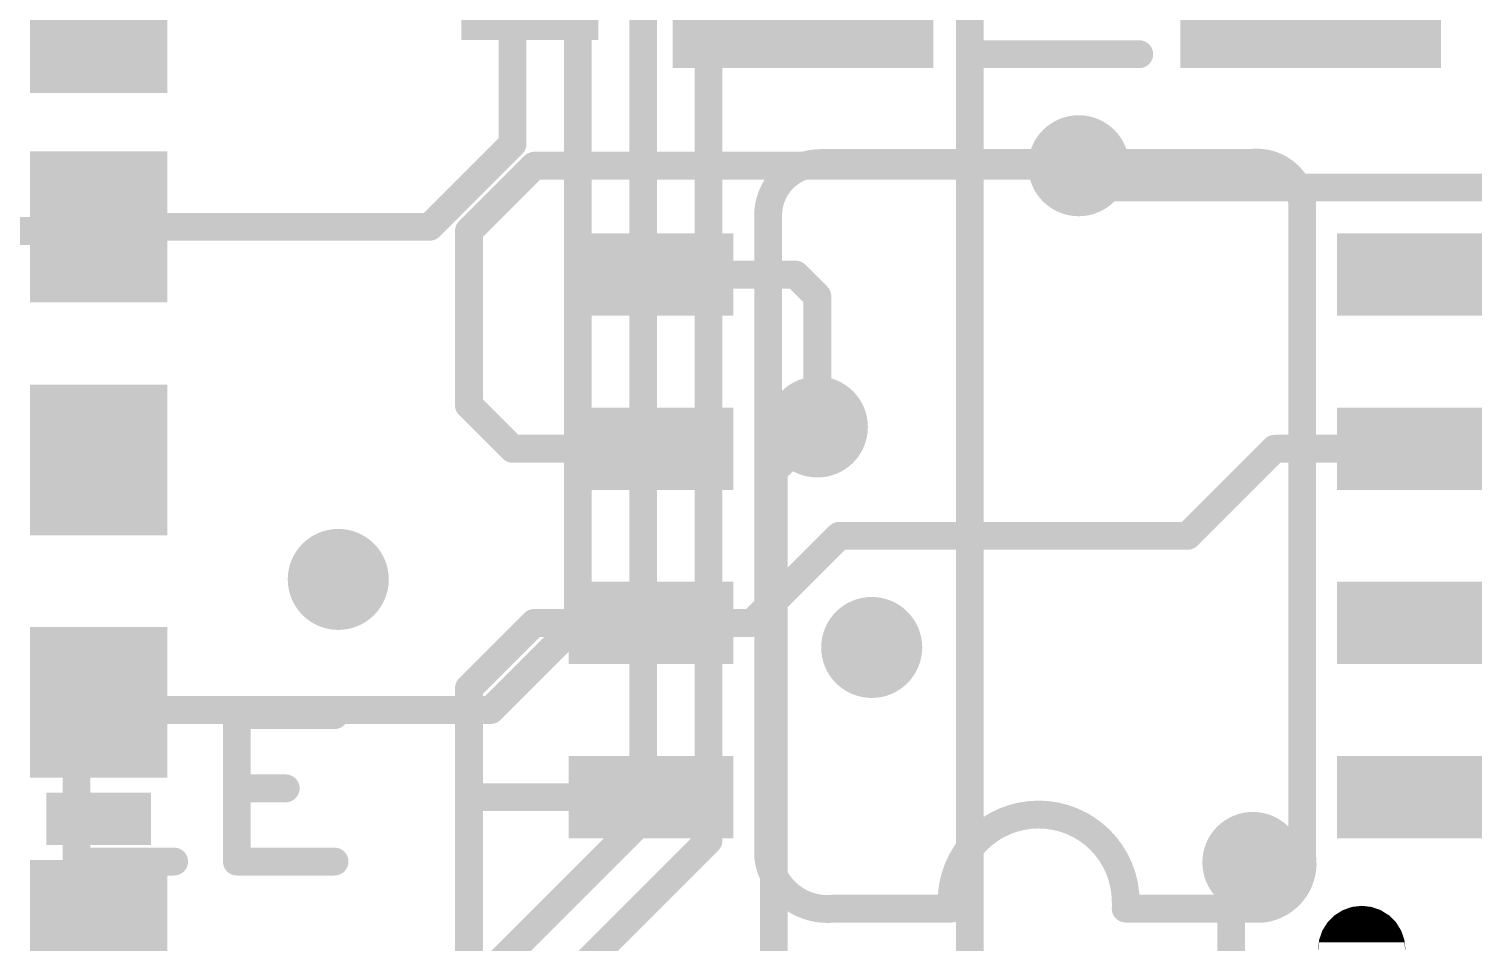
# Model space of a CAD drawing. Extents: x -17.9 to 25.5, y -0.1 to 79.8.
# Drawn here: x 5.21 to 15.73, y 18.47 to 25.13 of the extents above; entities that cross this region are included whole.
import ezdxf

# ---------------------------------------------------------------- set-up
doc = ezdxf.new("R2010")
doc.units = 0
for name, color, linetype in [('1', 12, 'CONTINUOUS'), ('16', 132, 'CONTINUOUS'), ('18', 110, 'CONTINUOUS'), ('21', 41, 'CONTINUOUS'), ('22', 40, 'CONTINUOUS')]:
    doc.layers.add(name, color=color, linetype=linetype)

# ---------------------------------------------------------------- blocks, each defined once
blk = doc.blocks.new('RECT')
blk.add_solid([(-0.5, -0.5), (0.5, -0.5), (-0.5, 0.5), (0.5, 0.5)])
blk = doc.blocks.new('ROUNDV')
at = {"const_width": 0.5}
blk.add_lwpolyline([(0, -0.25, 1), (0, 0.25, 1), (0, -0.25)], format="xyb", dxfattribs=at)

msp = doc.modelspace()

# ---------------------------------------------------------------- linework, layer by layer
at = {"layer": '1', "const_width": 0.2032}
for points in [[(8.4138, 23.6538), (8.89, 24.13)], [(8.89, 24.13), (12.8588, 24.13)], [(8.4138, 22.3838), (8.4138, 23.6538)], [(9.7413, 23.3362), (10.795, 23.3362)], [(10.795, 23.3362), (10.9538, 23.1775)], [(10.9538, 23.1775), (10.9538, 22.225)], [(8.7313, 22.0663), (8.4138, 22.3838)], [(9.7413, 22.0663), (8.7313, 22.0663)], [(13.6525, 21.4313), (14.2875, 22.0663)], [(14.2875, 22.0663), (15.3413, 22.0663)], [(15.3413, 22.0663), (16.8275, 22.0663)], [(10.4775, 20.7963), (11.1125, 21.4313)], [(11.1125, 21.4313), (13.6525, 21.4313)], [(8.89, 20.7963), (8.4138, 20.32)], [(9.7413, 20.7963), (8.89, 20.7963)], [(9.7413, 20.7963), (10.4775, 20.7963)], [(15.3413, 20.7963), (16.6687, 20.7963)], [(8.4138, 20.32), (8.4138, 19.5263)], [(8.4138, 19.5263), (8.4138, 16.9863)], [(9.7413, 19.5263), (8.4138, 19.5263)], [(15.3413, 19.5263), (16.3513, 19.5263)], [(14.1288, 19.05), (13.97, 18.8912)], [(13.97, 18.8912), (13.97, 15.875)]]:
    msp.add_lwpolyline(points, dxfattribs=at)
at = {"layer": '1', "const_width": 0.1016}
for points in [[(8.89, 24.1808, 1), (8.89, 24.0792)], [(8.9259, 24.0941, 1), (8.8541, 24.1659)], [(12.8588, 24.0792, 1), (12.8588, 24.1808)], [(8.4646, 23.6538, 1), (8.3629, 23.6538)], [(8.3778, 23.6897, 1), (8.4497, 23.6178)], [(9.7413, 23.387, 1), (9.7413, 23.2855)], [(10.8309, 23.3722, 1), (10.7591, 23.3003)], [(10.795, 23.2855, 1), (10.795, 23.387)], [(11.0046, 23.1775, 1), (10.903, 23.1775)], [(10.9178, 23.1416, 1), (10.9897, 23.2134)], [(8.4497, 22.4197, 1), (8.3778, 22.3478)], [(8.3629, 22.3838, 1), (8.4646, 22.3838)], [(10.903, 22.225, 1), (11.0046, 22.225)], [(8.7313, 22.117, 1), (8.7313, 22.0155)], [(8.6953, 22.0303, 1), (8.7672, 22.1022)], [(9.7413, 22.0155, 1), (9.7413, 22.117)], [(14.2875, 22.117, 1), (14.2875, 22.0155)], [(14.3234, 22.0303, 1), (14.2516, 22.1022)], [(15.3413, 22.117, 1), (15.3413, 22.0155)], [(15.3413, 22.0155, 1), (15.3413, 22.117)], [(11.1125, 21.4821, 1), (11.1125, 21.3805)], [(11.1484, 21.3953, 1), (11.0766, 21.4672)], [(13.6166, 21.4672, 1), (13.6884, 21.3953)], [(13.6525, 21.3805, 1), (13.6525, 21.4821)], [(8.89, 20.847, 1), (8.89, 20.7455)], [(8.9259, 20.7603, 1), (8.8541, 20.8322)], [(9.7413, 20.847, 1), (9.7413, 20.7455)], [(9.7413, 20.7455, 1), (9.7413, 20.847)], [(10.4416, 20.8322, 1), (10.5134, 20.7603)], [(10.4775, 20.7455, 1), (10.4775, 20.847)], [(15.3413, 20.847, 1), (15.3413, 20.7455)], [(8.4646, 20.32, 1), (8.3629, 20.32)], [(8.3778, 20.3559, 1), (8.4497, 20.2841)], [(8.4646, 19.5263, 1), (8.3629, 19.5263)], [(8.4138, 19.577, 1), (8.4138, 19.4755)], [(9.7413, 19.4755, 1), (9.7413, 19.577)], [(15.3413, 19.577, 1), (15.3413, 19.4755)], [(8.3629, 19.5263, 1), (8.4646, 19.5263)], [(14.1647, 19.0141, 1), (14.0928, 19.0859)], [(14.0208, 18.8912, 1), (13.9192, 18.8912)], [(13.9341, 18.9272, 1), (14.0059, 18.8553)]]:
    msp.add_lwpolyline(points, format="xyb", dxfattribs=at)
at = {"layer": '16', "const_width": 0.2032}
for points in [[(8.7313, 29.6863), (8.7313, 24.2888)], [(12.065, 28.0988), (12.065, 15.3988)], [(9.2075, 27.1463), (9.2075, 20.7963)], [(9.6837, 26.9875), (9.6837, 19.3675)], [(10.16, 26.8288), (10.16, 19.2088)], [(5.6842, 25.2413), (5.715, 25.2104)], [(8.1271, 23.6846), (8.7313, 24.2888)], [(13.0175, 23.9713), (12.8588, 24.13)], [(13.0175, 23.9713), (17.3038, 23.9713)], [(4.6037, 23.6538), (5.6842, 23.6538)], [(5.6842, 23.6538), (5.715, 23.6846)], [(5.715, 23.6846), (8.1271, 23.6846)], [(10.9538, 22.225), (10.6363, 21.9075)], [(10.6363, 21.9075), (10.6363, 15.875)], [(9.2075, 20.7963), (8.5725, 20.1613)], [(5.7713, 20.1613), (5.715, 20.2175)], [(8.5725, 20.1613), (5.7713, 20.1613)], [(9.6837, 19.3675), (7.3025, 16.9863)], [(10.16, 19.2088), (7.7788, 16.8275)]]:
    msp.add_lwpolyline(points, dxfattribs=at)
at = {"layer": '16', "const_width": 0.1016}
for points in [[(5.6791, 25.1745, 1), (5.7509, 25.2463)], [(8.6805, 24.2888, 1), (8.7821, 24.2888)], [(8.7672, 24.2528, 1), (8.6953, 24.3247)], [(12.8947, 24.1659, 1), (12.8228, 24.0941)], [(13.0175, 24.0221, 1), (13.0175, 23.9205)], [(12.9816, 23.9353, 1), (13.0534, 24.0072)], [(5.6482, 23.6897, 1), (5.7201, 23.6178)], [(5.715, 23.7354, 1), (5.715, 23.6338)], [(5.7509, 23.6487, 1), (5.6791, 23.7205)], [(5.6842, 23.603, 1), (5.6842, 23.7046)], [(8.0912, 23.7205, 1), (8.163, 23.6487)], [(8.1271, 23.6338, 1), (8.1271, 23.7354)], [(10.9897, 22.1891, 1), (10.9178, 22.2609)], [(10.6871, 21.9075, 1), (10.5854, 21.9075)], [(10.6003, 21.9434, 1), (10.6722, 21.8716)], [(9.1567, 20.7963, 1), (9.2583, 20.7963)], [(9.2434, 20.7603, 1), (9.1716, 20.8322)], [(5.7509, 20.2534, 1), (5.6791, 20.1816)], [(5.7713, 20.2121, 1), (5.7713, 20.1105)], [(5.7353, 20.1253, 1), (5.8072, 20.1972)], [(8.5366, 20.1972, 1), (8.6084, 20.1253)], [(8.5725, 20.1105, 1), (8.5725, 20.2121)], [(9.6329, 19.3675, 1), (9.7346, 19.3675)], [(9.7197, 19.3316, 1), (9.6478, 19.4034)], [(10.1959, 19.1728, 1), (10.1241, 19.2447)], [(10.1092, 19.2088, 1), (10.2108, 19.2088)]]:
    msp.add_lwpolyline(points, format="xyb", dxfattribs=at)
at = {"layer": '21'}
for points, const_width in [([(13.3, 24.943), (12.1, 24.943)], 0.2032), ([(14.1066, 24.1491), (10.976, 24.1491)], 0.2032), ([(14.4876, 19.0945), (14.4876, 23.8681)], 0.2032), ([(10.595, 23.7681), (10.595, 19.0945)], 0.2032), ([(5.5528, 20.1241), (5.5528, 19.0564)], 0.2032), ([(7.434, 20.1241), (6.7222, 20.1241)], 0.2032), ([(6.7222, 20.1241), (6.7222, 19.0564)], 0.2032), ([(6.7222, 19.5902), (7.0781, 19.5902)], 0.2032), ([(5.5528, 19.0564), (6.2646, 19.0564)], 0.2032), ([(6.7222, 19.0564), (7.434, 19.0564)], 0.2032), ([(11.0887, 18.7135), (11.9317, 18.7135)], 0.2032), ([(14.2066, 18.7135), (13.2017, 18.7135)], 0.2032), ([(14.7245, 18.6632), (14.6743, 18.613)], 0.0025), ([(14.6968, 18.6355), (15.1482, 18.6355)], 0.0025), ([(14.6993, 18.638), (15.1457, 18.638)], 0.0025), ([(14.7019, 18.6406), (15.1431, 18.6406)], 0.0025), ([(14.7044, 18.6431), (15.1406, 18.6431)], 0.0025), ([(14.707, 18.6456), (15.138, 18.6456)], 0.0025), ([(14.7095, 18.6482), (15.1355, 18.6482)], 0.0025), ([(14.712, 18.6507), (15.133, 18.6507)], 0.0025), ([(14.7146, 18.6533), (15.1304, 18.6533)], 0.0025), ([(14.7171, 18.6558), (15.1279, 18.6558)], 0.0025), ([(14.7197, 18.6584), (15.1253, 18.6584)], 0.0025), ([(14.7222, 18.6609), (15.1228, 18.6609)], 0.0025), ([(14.7847, 18.7011), (14.7245, 18.6632)], 0.0025), ([(14.7249, 18.6634), (15.1201, 18.6634)], 0.0025), ([(14.7289, 18.666), (15.1161, 18.666)], 0.0025), ([(14.7329, 18.6685), (15.1121, 18.6685)], 0.0025), ([(14.737, 18.6711), (15.108, 18.6711)], 0.0025), ([(14.741, 18.6736), (15.104, 18.6736)], 0.0025), ([(14.7451, 18.6761), (15.0999, 18.6761)], 0.0025), ([(14.7491, 18.6787), (15.0959, 18.6787)], 0.0025), ([(14.7532, 18.6812), (15.0918, 18.6812)], 0.0025), ([(14.7572, 18.6838), (15.0878, 18.6838)], 0.0025), ([(14.7613, 18.6863), (15.0838, 18.6863)], 0.0025), ([(14.7653, 18.6888), (15.0797, 18.6888)], 0.0025), ([(14.7693, 18.6914), (15.0757, 18.6914)], 0.0025), ([(14.7734, 18.6939), (15.0716, 18.6939)], 0.0025), ([(14.7774, 18.6965), (15.0676, 18.6965)], 0.0025), ([(14.7815, 18.699), (15.0635, 18.699)], 0.0025), ([(14.8519, 18.7245), (14.7847, 18.7011)], 0.0025), ([(14.7861, 18.7015), (15.0589, 18.7015)], 0.0025), ([(14.7934, 18.7041), (15.0516, 18.7041)], 0.0025), ([(14.8006, 18.7066), (15.0444, 18.7066)], 0.0025), ([(14.8079, 18.7092), (15.0371, 18.7092)], 0.0025), ([(14.8152, 18.7117), (15.0298, 18.7117)], 0.0025), ([(14.8224, 18.7142), (15.0226, 18.7142)], 0.0025), ([(14.8297, 18.7168), (15.0153, 18.7168)], 0.0025), ([(14.8369, 18.7193), (15.0081, 18.7193)], 0.0025), ([(14.8442, 18.7219), (15.0008, 18.7219)], 0.0025), ([(14.8515, 18.7244), (14.9935, 18.7244)], 0.0025), ([(14.9225, 18.7325), (14.8519, 18.7245)], 0.0025), ([(14.8732, 18.7269), (14.9718, 18.7269)], 0.0025), ([(14.8958, 18.7295), (14.9492, 18.7295)], 0.0025), ([(14.9183, 18.732), (14.9267, 18.732)], 0.0025), ([(14.9931, 18.7245), (14.9225, 18.7325)], 0.0025), ([(15.0603, 18.7011), (14.9931, 18.7245)], 0.0025), ([(15.1205, 18.6632), (15.0603, 18.7011)], 0.0025), ([(15.1707, 18.613), (15.1205, 18.6632)], 0.0025), ([(14.6364, 18.5528), (14.613, 18.4856)], 0.0025), ([(14.6281, 18.5288), (15.217, 18.5288)], 0.0025), ([(14.6289, 18.5313), (15.2161, 18.5313)], 0.0025), ([(14.6298, 18.5339), (15.2152, 18.5339)], 0.0025), ([(14.6307, 18.5364), (15.2143, 18.5364)], 0.0025), ([(14.6316, 18.5389), (15.2134, 18.5389)], 0.0025), ([(14.6325, 18.5415), (15.2125, 18.5415)], 0.0025), ([(14.6334, 18.544), (15.2116, 18.544)], 0.0025), ([(14.6343, 18.5466), (15.2107, 18.5466)], 0.0025), ([(14.6352, 18.5491), (15.2098, 18.5491)], 0.0025), ([(14.6361, 18.5516), (15.2089, 18.5516)], 0.0025), ([(14.6743, 18.613), (14.6364, 18.5528)], 0.0025), ([(14.6373, 18.5542), (15.2077, 18.5542)], 0.0025), ([(14.6389, 18.5567), (15.2061, 18.5567)], 0.0025), ([(14.6405, 18.5593), (15.2045, 18.5593)], 0.0025), ([(14.6421, 18.5618), (15.2029, 18.5618)], 0.0025), ([(14.6437, 18.5643), (15.2013, 18.5643)], 0.0025), ([(14.6453, 18.5669), (15.1997, 18.5669)], 0.0025), ([(14.6469, 18.5694), (15.1981, 18.5694)], 0.0025), ([(14.6485, 18.572), (15.1965, 18.572)], 0.0025), ([(14.6501, 18.5745), (15.1949, 18.5745)], 0.0025), ([(14.6517, 18.577), (15.1933, 18.577)], 0.0025), ([(14.6533, 18.5796), (15.1917, 18.5796)], 0.0025), ([(14.6549, 18.5821), (15.1901, 18.5821)], 0.0025), ([(14.6565, 18.5847), (15.1885, 18.5847)], 0.0025), ([(14.6581, 18.5872), (15.1869, 18.5872)], 0.0025), ([(14.6597, 18.5898), (15.1853, 18.5898)], 0.0025), ([(14.6613, 18.5923), (15.1837, 18.5923)], 0.0025), ([(14.6629, 18.5948), (15.1821, 18.5948)], 0.0025), ([(14.6645, 18.5974), (15.1805, 18.5974)], 0.0025), ([(14.6661, 18.5999), (15.1789, 18.5999)], 0.0025), ([(14.6677, 18.6025), (15.1773, 18.6025)], 0.0025), ([(14.6693, 18.605), (15.1757, 18.605)], 0.0025), ([(14.6709, 18.6075), (15.1741, 18.6075)], 0.0025), ([(14.6725, 18.6101), (15.1725, 18.6101)], 0.0025), ([(14.6741, 18.6126), (15.1709, 18.6126)], 0.0025), ([(14.6765, 18.6152), (15.1685, 18.6152)], 0.0025), ([(14.679, 18.6177), (15.166, 18.6177)], 0.0025), ([(14.6816, 18.6202), (15.1635, 18.6202)], 0.0025), ([(14.6841, 18.6228), (15.1609, 18.6228)], 0.0025), ([(14.6866, 18.6253), (15.1584, 18.6253)], 0.0025), ([(14.6892, 18.6279), (15.1558, 18.6279)], 0.0025), ([(14.6917, 18.6304), (15.1533, 18.6304)], 0.0025), ([(14.6943, 18.6329), (15.1507, 18.6329)], 0.0025), ([(15.2086, 18.5528), (15.1707, 18.613)], 0.0025), ([(15.232, 18.4856), (15.2086, 18.5528)], 0.0025), ([(14.613, 18.4856), (14.605, 18.415)], 0.0025), ([(14.611, 18.4678), (15.2341, 18.4678)], 0.0025), ([(14.6112, 18.4703), (15.2338, 18.4703)], 0.0025), ([(14.6115, 18.4729), (15.2335, 18.4729)], 0.0025), ([(14.6118, 18.4754), (15.2332, 18.4754)], 0.0025), ([(14.6121, 18.478), (15.2329, 18.478)], 0.0025), ([(14.6124, 18.4805), (15.2326, 18.4805)], 0.0025), ([(14.6127, 18.483), (15.2323, 18.483)], 0.0025), ([(14.613, 18.4856), (15.2321, 18.4856)], 0.0025), ([(14.6138, 18.4881), (15.2312, 18.4881)], 0.0025), ([(14.6147, 18.4907), (15.2303, 18.4907)], 0.0025), ([(14.6156, 18.4932), (15.2294, 18.4932)], 0.0025), ([(14.6165, 18.4958), (15.2285, 18.4958)], 0.0025), ([(14.6174, 18.4983), (15.2276, 18.4983)], 0.0025), ([(14.6183, 18.5008), (15.2267, 18.5008)], 0.0025), ([(14.6192, 18.5034), (15.2258, 18.5034)], 0.0025), ([(14.6201, 18.5059), (15.225, 18.5059)], 0.0025), ([(14.6209, 18.5085), (15.2241, 18.5085)], 0.0025), ([(14.6218, 18.511), (15.2232, 18.511)], 0.0025), ([(14.6227, 18.5135), (15.2223, 18.5135)], 0.0025), ([(14.6236, 18.5161), (15.2214, 18.5161)], 0.0025), ([(14.6245, 18.5186), (15.2205, 18.5186)], 0.0025), ([(14.6254, 18.5212), (15.2196, 18.5212)], 0.0025), ([(14.6263, 18.5237), (15.2187, 18.5237)], 0.0025), ([(14.6272, 18.5262), (15.2178, 18.5262)], 0.0025), ([(15.24, 18.415), (15.232, 18.4856)], 0.0025)]:
    msp.add_lwpolyline(points, dxfattribs=dict(at, const_width=const_width))
for points, const_width in [([(12.1, 24.9938, 1), (12.1, 24.8922)], 0.1016), ([(13.3, 24.8922, 1), (13.3, 24.9938)], 0.1016), ([(10.976, 24.1491, 0.4144), (10.595, 23.7681)], 0.2032), ([(10.976, 24.1999, 1), (10.976, 24.0983)], 0.1016), ([(10.9759, 24.0983, 1), (10.976, 24.1998)], 0.1016), ([(14.099, 24.1993, 1), (14.1141, 24.0988)], 0.1016), ([(14.4876, 23.8681, 0.4142), (14.1066, 24.1491)], 0.2032), ([(14.1066, 24.0983, 1), (14.1066, 24.1999)], 0.1016), ([(14.5384, 23.8681, 1), (14.4367, 23.8681)], 0.1016), ([(14.4373, 23.8605, 1), (14.5378, 23.8756)], 0.1016), ([(10.6458, 23.7681, 1), (10.5442, 23.7681)], 0.1016), ([(10.5442, 23.768, 1), (10.6457, 23.7681)], 0.1016), ([(5.6036, 20.1241, 1), (5.502, 20.1241)], 0.1016), ([(6.7222, 20.1749, 1), (6.7222, 20.0733)], 0.1016), ([(6.773, 20.1241, 1), (6.6714, 20.1241)], 0.1016), ([(7.434, 20.0733, 1), (7.434, 20.1749)], 0.1016), ([(6.7222, 19.641, 1), (6.7222, 19.5394)], 0.1016), ([(7.0781, 19.5394, 1), (7.0781, 19.641)], 0.1016), ([(13.2017, 18.7643, 1), (11.9317, 18.7643)], 0.2032), ([(10.595, 19.0945, 0.4143), (11.076, 18.7135)], 0.2032), ([(10.6454, 19.1003, 1), (10.5445, 19.0886)], 0.1016), ([(14.2066, 18.7135, 0.4145), (14.4876, 19.0945)], 0.2032), ([(14.5378, 19.1021, 1), (14.4373, 19.0868)], 0.1016), ([(5.5528, 19.1072, 1), (5.5528, 19.0056)], 0.1016), ([(5.502, 19.0564, 1), (5.6036, 19.0564)], 0.1016), ([(6.2646, 19.0056, 1), (6.2646, 19.1072)], 0.1016), ([(6.7222, 19.1072, 1), (6.7222, 19.0056)], 0.1016), ([(6.6714, 19.0564, 1), (6.773, 19.0564)], 0.1016), ([(7.434, 19.0056, 1), (7.434, 19.1072)], 0.1016), ([(10.5442, 19.0945, 1), (10.6458, 19.0945)], 0.1016), ([(14.4367, 19.0945, 1), (14.5384, 19.0945)], 0.1016), ([(11.0887, 18.7643, 1), (11.0887, 18.6627)], 0.1016), ([(11.0818, 18.663, 1), (11.0701, 18.7639)], 0.1016), ([(11.8809, 18.7643, 1), (11.9825, 18.7643)], 0.1016), ([(11.9317, 18.6627, 1), (11.9317, 18.7643)], 0.1016), ([(13.1509, 18.7643, 1), (13.2525, 18.7643)], 0.1016), ([(13.2017, 18.7643, 1), (13.2017, 18.6627)], 0.1016), ([(14.199, 18.7637, 1), (14.2141, 18.6632)], 0.1016), ([(14.2066, 18.6627, 1), (14.2066, 18.7643)], 0.1016), ([(14.6968, 18.6361, 1), (14.6968, 18.6348)], 0.0013), ([(14.6993, 18.6387, 1), (14.6993, 18.6374)], 0.0013), ([(14.7019, 18.6412, 1), (14.7019, 18.6399)], 0.0013), ([(14.7044, 18.6437, 1), (14.7044, 18.6425)], 0.0013), ([(14.707, 18.6463, 1), (14.707, 18.645)], 0.0013), ([(14.7095, 18.6488, 1), (14.7095, 18.6476)], 0.0013), ([(14.712, 18.6514, 1), (14.712, 18.6501)], 0.0013), ([(14.7146, 18.6539, 1), (14.7146, 18.6526)], 0.0013), ([(14.7171, 18.6564, 1), (14.7171, 18.6552)], 0.0013), ([(14.7197, 18.659, 1), (14.7197, 18.6577)], 0.0013), ([(14.7222, 18.6615, 1), (14.7222, 18.6603)], 0.0013), ([(14.7242, 18.6638, 1), (14.7249, 18.6627)], 0.0013), ([(14.725, 18.6628, 1), (14.7241, 18.6637)], 0.0013), ([(14.7249, 18.6641, 1), (14.7249, 18.6628)], 0.0013), ([(14.7289, 18.6666, 1), (14.7289, 18.6653)], 0.0013), ([(14.7329, 18.6691, 1), (14.7329, 18.6679)], 0.0013), ([(14.737, 18.6717, 1), (14.737, 18.6704)], 0.0013), ([(14.741, 18.6742, 1), (14.741, 18.673)], 0.0013), ([(14.7451, 18.6768, 1), (14.7451, 18.6755)], 0.0013), ([(14.7491, 18.6793, 1), (14.7491, 18.678)], 0.0013), ([(14.7532, 18.6819, 1), (14.7532, 18.6806)], 0.0013), ([(14.7572, 18.6844, 1), (14.7572, 18.6831)], 0.0013), ([(14.7613, 18.6869, 1), (14.7613, 18.6857)], 0.0013), ([(14.7653, 18.6895, 1), (14.7653, 18.6882)], 0.0013), ([(14.7693, 18.692, 1), (14.7693, 18.6907)], 0.0013), ([(14.7734, 18.6946, 1), (14.7734, 18.6933)], 0.0013), ([(14.7774, 18.6971, 1), (14.7774, 18.6958)], 0.0013), ([(14.7815, 18.6996, 1), (14.7815, 18.6984)], 0.0013), ([(14.7845, 18.7017, 1), (14.785, 18.7005)], 0.0013), ([(14.7851, 18.7005, 1), (14.7844, 18.7016)], 0.0013), ([(14.7861, 18.7022, 1), (14.7861, 18.7009)], 0.0013), ([(14.7934, 18.7047, 1), (14.7934, 18.7034)], 0.0013), ([(14.8006, 18.7073, 1), (14.8006, 18.706)], 0.0013), ([(14.8079, 18.7098, 1), (14.8079, 18.7085)], 0.0013), ([(14.8152, 18.7123, 1), (14.8152, 18.7111)], 0.0013), ([(14.8224, 18.7149, 1), (14.8224, 18.7136)], 0.0013), ([(14.8297, 18.7174, 1), (14.8297, 18.7161)], 0.0013), ([(14.8369, 18.72, 1), (14.8369, 18.7187)], 0.0013), ([(14.8442, 18.7225, 1), (14.8442, 18.7212)], 0.0013), ([(14.8515, 18.725, 1), (14.8515, 18.7238)], 0.0013), ([(14.8518, 18.7252, 1), (14.8519, 18.7239)], 0.0013), ([(14.8521, 18.7239, 1), (14.8516, 18.7251)], 0.0013), ([(14.8732, 18.7276, 1), (14.8732, 18.7263)], 0.0013), ([(14.8958, 18.7301, 1), (14.8958, 18.7289)], 0.0013), ([(14.9183, 18.7327, 1), (14.9183, 18.7314)], 0.0013), ([(14.9226, 18.7331, 1), (14.9224, 18.7319)], 0.0013), ([(14.9226, 18.7319, 1), (14.9224, 18.7331)], 0.0013), ([(14.9267, 18.7314, 1), (14.9267, 18.7327)], 0.0013), ([(14.9492, 18.7289, 1), (14.9492, 18.7301)], 0.0013), ([(14.9718, 18.7263, 1), (14.9718, 18.7276)], 0.0013), ([(14.9934, 18.7251, 1), (14.9929, 18.7239)], 0.0013), ([(14.9931, 18.7239, 1), (14.9932, 18.7252)], 0.0013), ([(14.9935, 18.7238, 1), (14.9935, 18.725)], 0.0013), ([(15.0008, 18.7212, 1), (15.0008, 18.7225)], 0.0013), ([(15.0081, 18.7187, 1), (15.0081, 18.72)], 0.0013), ([(15.0153, 18.7161, 1), (15.0153, 18.7174)], 0.0013), ([(15.0226, 18.7136, 1), (15.0226, 18.7149)], 0.0013), ([(15.0298, 18.7111, 1), (15.0298, 18.7123)], 0.0013), ([(15.0371, 18.7085, 1), (15.0371, 18.7098)], 0.0013), ([(15.0444, 18.706, 1), (15.0444, 18.7073)], 0.0013), ([(15.0516, 18.7034, 1), (15.0516, 18.7047)], 0.0013), ([(15.0589, 18.7009, 1), (15.0589, 18.7022)], 0.0013), ([(15.0606, 18.7016, 1), (15.0599, 18.7005)], 0.0013), ([(15.06, 18.7005, 1), (15.0605, 18.7017)], 0.0013), ([(15.0635, 18.6984, 1), (15.0635, 18.6996)], 0.0013), ([(15.0676, 18.6958, 1), (15.0676, 18.6971)], 0.0013), ([(15.0716, 18.6933, 1), (15.0716, 18.6946)], 0.0013), ([(15.0757, 18.6907, 1), (15.0757, 18.692)], 0.0013), ([(15.0797, 18.6882, 1), (15.0797, 18.6895)], 0.0013), ([(15.0838, 18.6857, 1), (15.0838, 18.6869)], 0.0013), ([(15.0878, 18.6831, 1), (15.0878, 18.6844)], 0.0013), ([(15.0918, 18.6806, 1), (15.0918, 18.6819)], 0.0013), ([(15.0959, 18.678, 1), (15.0959, 18.6793)], 0.0013), ([(15.0999, 18.6755, 1), (15.0999, 18.6768)], 0.0013), ([(15.104, 18.673, 1), (15.104, 18.6742)], 0.0013), ([(15.108, 18.6704, 1), (15.108, 18.6717)], 0.0013), ([(15.1121, 18.6679, 1), (15.1121, 18.6691)], 0.0013), ([(15.1161, 18.6653, 1), (15.1161, 18.6666)], 0.0013), ([(15.1209, 18.6637, 1), (15.12, 18.6628)], 0.0013), ([(15.1201, 18.6628, 1), (15.1201, 18.6641)], 0.0013), ([(15.1201, 18.6627, 1), (15.1208, 18.6638)], 0.0013), ([(15.1228, 18.6603, 1), (15.1228, 18.6615)], 0.0013), ([(15.1253, 18.6577, 1), (15.1253, 18.659)], 0.0013), ([(15.1279, 18.6552, 1), (15.1279, 18.6564)], 0.0013), ([(15.1304, 18.6526, 1), (15.1304, 18.6539)], 0.0013), ([(15.133, 18.6501, 1), (15.133, 18.6514)], 0.0013), ([(15.1355, 18.6476, 1), (15.1355, 18.6488)], 0.0013), ([(15.138, 18.645, 1), (15.138, 18.6463)], 0.0013), ([(15.1406, 18.6425, 1), (15.1406, 18.6437)], 0.0013), ([(15.1431, 18.6399, 1), (15.1431, 18.6412)], 0.0013), ([(15.1457, 18.6374, 1), (15.1457, 18.6387)], 0.0013), ([(15.1482, 18.6348, 1), (15.1482, 18.6361)], 0.0013), ([(14.6281, 18.5294, 1), (14.6281, 18.5281)], 0.0013), ([(14.6289, 18.532, 1), (14.6289, 18.5307)], 0.0013), ([(14.6298, 18.5345, 1), (14.6298, 18.5332)], 0.0013), ([(14.6307, 18.537, 1), (14.6307, 18.5358)], 0.0013), ([(14.6316, 18.5396, 1), (14.6316, 18.5383)], 0.0013), ([(14.6325, 18.5421, 1), (14.6325, 18.5408)], 0.0013), ([(14.6334, 18.5447, 1), (14.6334, 18.5434)], 0.0013), ([(14.6343, 18.5472, 1), (14.6343, 18.5459)], 0.0013), ([(14.6352, 18.5497, 1), (14.6352, 18.5485)], 0.0013), ([(14.6361, 18.5523, 1), (14.6361, 18.551)], 0.0013), ([(14.637, 18.5525, 1), (14.6358, 18.553)], 0.0013), ([(14.6359, 18.5531, 1), (14.637, 18.5524)], 0.0013), ([(14.6373, 18.5548, 1), (14.6373, 18.5535)], 0.0013), ([(14.6389, 18.5574, 1), (14.6389, 18.5561)], 0.0013), ([(14.6405, 18.5599, 1), (14.6405, 18.5586)], 0.0013), ([(14.6421, 18.5624, 1), (14.6421, 18.5612)], 0.0013), ([(14.6437, 18.565, 1), (14.6437, 18.5637)], 0.0013), ([(14.6453, 18.5675, 1), (14.6453, 18.5663)], 0.0013), ([(14.6469, 18.5701, 1), (14.6469, 18.5688)], 0.0013), ([(14.6485, 18.5726, 1), (14.6485, 18.5713)], 0.0013), ([(14.6501, 18.5751, 1), (14.6501, 18.5739)], 0.0013), ([(14.6517, 18.5777, 1), (14.6517, 18.5764)], 0.0013), ([(14.6533, 18.5802, 1), (14.6533, 18.579)], 0.0013), ([(14.6549, 18.5828, 1), (14.6549, 18.5815)], 0.0013), ([(14.6565, 18.5853, 1), (14.6565, 18.584)], 0.0013), ([(14.6581, 18.5878, 1), (14.6581, 18.5866)], 0.0013), ([(14.6597, 18.5904, 1), (14.6597, 18.5891)], 0.0013), ([(14.6613, 18.5929, 1), (14.6613, 18.5917)], 0.0013), ([(14.6629, 18.5955, 1), (14.6629, 18.5942)], 0.0013), ([(14.6645, 18.598, 1), (14.6645, 18.5967)], 0.0013), ([(14.6661, 18.6006, 1), (14.6661, 18.5993)], 0.0013), ([(14.6677, 18.6031, 1), (14.6677, 18.6018)], 0.0013), ([(14.6693, 18.6056, 1), (14.6693, 18.6044)], 0.0013), ([(14.6709, 18.6082, 1), (14.6709, 18.6069)], 0.0013), ([(14.6725, 18.6107, 1), (14.6725, 18.6094)], 0.0013), ([(14.6741, 18.6133, 1), (14.6741, 18.612)], 0.0013), ([(14.6738, 18.6134, 1), (14.6747, 18.6125)], 0.0013), ([(14.6748, 18.6126, 1), (14.6737, 18.6133)], 0.0013), ([(14.6765, 18.6158, 1), (14.6765, 18.6145)], 0.0013), ([(14.679, 18.6183, 1), (14.679, 18.6171)], 0.0013), ([(14.6816, 18.6209, 1), (14.6816, 18.6196)], 0.0013), ([(14.6841, 18.6234, 1), (14.6841, 18.6221)], 0.0013), ([(14.6866, 18.626, 1), (14.6866, 18.6247)], 0.0013), ([(14.6892, 18.6285, 1), (14.6892, 18.6272)], 0.0013), ([(14.6917, 18.631, 1), (14.6917, 18.6298)], 0.0013), ([(14.6943, 18.6336, 1), (14.6943, 18.6323)], 0.0013), ([(15.1507, 18.6323, 1), (15.1507, 18.6336)], 0.0013), ([(15.1533, 18.6298, 1), (15.1533, 18.631)], 0.0013), ([(15.1558, 18.6272, 1), (15.1558, 18.6285)], 0.0013), ([(15.1584, 18.6247, 1), (15.1584, 18.626)], 0.0013), ([(15.1609, 18.6221, 1), (15.1609, 18.6234)], 0.0013), ([(15.1635, 18.6196, 1), (15.1635, 18.6209)], 0.0013), ([(15.166, 18.6171, 1), (15.166, 18.6183)], 0.0013), ([(15.1685, 18.6145, 1), (15.1685, 18.6158)], 0.0013), ([(15.1713, 18.6133, 1), (15.1702, 18.6126)], 0.0013), ([(15.1703, 18.6125, 1), (15.1712, 18.6134)], 0.0013), ([(15.1709, 18.612, 1), (15.1709, 18.6133)], 0.0013), ([(15.1725, 18.6094, 1), (15.1725, 18.6107)], 0.0013), ([(15.1741, 18.6069, 1), (15.1741, 18.6082)], 0.0013), ([(15.1757, 18.6044, 1), (15.1757, 18.6056)], 0.0013), ([(15.1773, 18.6018, 1), (15.1773, 18.6031)], 0.0013), ([(15.1789, 18.5993, 1), (15.1789, 18.6006)], 0.0013), ([(15.1805, 18.5967, 1), (15.1805, 18.598)], 0.0013), ([(15.1821, 18.5942, 1), (15.1821, 18.5955)], 0.0013), ([(15.1837, 18.5917, 1), (15.1837, 18.5929)], 0.0013), ([(15.1853, 18.5891, 1), (15.1853, 18.5904)], 0.0013), ([(15.1869, 18.5866, 1), (15.1869, 18.5878)], 0.0013), ([(15.1885, 18.584, 1), (15.1885, 18.5853)], 0.0013), ([(15.1901, 18.5815, 1), (15.1901, 18.5828)], 0.0013), ([(15.1917, 18.579, 1), (15.1917, 18.5802)], 0.0013), ([(15.1933, 18.5764, 1), (15.1933, 18.5777)], 0.0013), ([(15.1949, 18.5739, 1), (15.1949, 18.5751)], 0.0013), ([(15.1965, 18.5713, 1), (15.1965, 18.5726)], 0.0013), ([(15.1981, 18.5688, 1), (15.1981, 18.5701)], 0.0013), ([(15.1997, 18.5663, 1), (15.1997, 18.5675)], 0.0013), ([(15.2013, 18.5637, 1), (15.2013, 18.565)], 0.0013), ([(15.2029, 18.5612, 1), (15.2029, 18.5624)], 0.0013), ([(15.2045, 18.5586, 1), (15.2045, 18.5599)], 0.0013), ([(15.2061, 18.5561, 1), (15.2061, 18.5574)], 0.0013), ([(15.2077, 18.5535, 1), (15.2077, 18.5548)], 0.0013), ([(15.2092, 18.553, 1), (15.208, 18.5525)], 0.0013), ([(15.208, 18.5524, 1), (15.2091, 18.5531)], 0.0013), ([(15.2089, 18.551, 1), (15.2089, 18.5523)], 0.0013), ([(15.2098, 18.5485, 1), (15.2098, 18.5497)], 0.0013), ([(15.2107, 18.5459, 1), (15.2107, 18.5472)], 0.0013), ([(15.2116, 18.5434, 1), (15.2116, 18.5447)], 0.0013), ([(15.2125, 18.5408, 1), (15.2125, 18.5421)], 0.0013), ([(15.2134, 18.5383, 1), (15.2134, 18.5396)], 0.0013), ([(15.2143, 18.5358, 1), (15.2143, 18.537)], 0.0013), ([(15.2152, 18.5332, 1), (15.2152, 18.5345)], 0.0013), ([(15.2161, 18.5307, 1), (15.2161, 18.532)], 0.0013), ([(15.217, 18.5281, 1), (15.217, 18.5294)], 0.0013), ([(14.611, 18.4684, 1), (14.611, 18.4672)], 0.0013), ([(14.6112, 18.471, 1), (14.6112, 18.4697)], 0.0013), ([(14.6115, 18.4735, 1), (14.6115, 18.4722)], 0.0013), ([(14.6118, 18.4761, 1), (14.6118, 18.4748)], 0.0013), ([(14.6121, 18.4786, 1), (14.6121, 18.4773)], 0.0013), ([(14.6124, 18.4811, 1), (14.6124, 18.4799)], 0.0013), ([(14.6127, 18.4837, 1), (14.6127, 18.4824)], 0.0013), ([(14.6136, 18.4856, 1), (14.6123, 18.4857)], 0.0013), ([(14.613, 18.4862, 1), (14.613, 18.485)], 0.0013), ([(14.6124, 18.4859, 1), (14.6136, 18.4854)], 0.0013), ([(14.6138, 18.4888, 1), (14.6138, 18.4875)], 0.0013), ([(14.6147, 18.4913, 1), (14.6147, 18.49)], 0.0013), ([(14.6156, 18.4938, 1), (14.6156, 18.4926)], 0.0013), ([(14.6165, 18.4964, 1), (14.6165, 18.4951)], 0.0013), ([(14.6174, 18.4989, 1), (14.6174, 18.4977)], 0.0013), ([(14.6183, 18.5015, 1), (14.6183, 18.5002)], 0.0013), ([(14.6192, 18.504, 1), (14.6192, 18.5027)], 0.0013), ([(14.6201, 18.5065, 1), (14.6201, 18.5053)], 0.0013), ([(14.6209, 18.5091, 1), (14.6209, 18.5078)], 0.0013), ([(14.6218, 18.5116, 1), (14.6218, 18.5104)], 0.0013), ([(14.6227, 18.5142, 1), (14.6227, 18.5129)], 0.0013), ([(14.6236, 18.5167, 1), (14.6236, 18.5154)], 0.0013), ([(14.6245, 18.5193, 1), (14.6245, 18.518)], 0.0013), ([(14.6254, 18.5218, 1), (14.6254, 18.5205)], 0.0013), ([(14.6263, 18.5243, 1), (14.6263, 18.5231)], 0.0013), ([(14.6272, 18.5269, 1), (14.6272, 18.5256)], 0.0013), ([(15.2178, 18.5256, 1), (15.2178, 18.5269)], 0.0013), ([(15.2187, 18.5231, 1), (15.2187, 18.5243)], 0.0013), ([(15.2196, 18.5205, 1), (15.2196, 18.5218)], 0.0013), ([(15.2205, 18.518, 1), (15.2205, 18.5193)], 0.0013), ([(15.2214, 18.5154, 1), (15.2214, 18.5167)], 0.0013), ([(15.2223, 18.5129, 1), (15.2223, 18.5142)], 0.0013), ([(15.2232, 18.5104, 1), (15.2232, 18.5116)], 0.0013), ([(15.2241, 18.5078, 1), (15.2241, 18.5091)], 0.0013), ([(15.225, 18.5053, 1), (15.225, 18.5065)], 0.0013), ([(15.2258, 18.5027, 1), (15.2258, 18.504)], 0.0013), ([(15.2267, 18.5002, 1), (15.2267, 18.5015)], 0.0013), ([(15.2276, 18.4977, 1), (15.2276, 18.4989)], 0.0013), ([(15.2285, 18.4951, 1), (15.2285, 18.4964)], 0.0013), ([(15.2294, 18.4926, 1), (15.2294, 18.4938)], 0.0013), ([(15.2303, 18.49, 1), (15.2303, 18.4913)], 0.0013), ([(15.2312, 18.4875, 1), (15.2312, 18.4888)], 0.0013), ([(15.2327, 18.4857, 1), (15.2314, 18.4856)], 0.0013), ([(15.2314, 18.4854, 1), (15.2326, 18.4859)], 0.0013), ([(15.2321, 18.485, 1), (15.2321, 18.4862)], 0.0013), ([(15.2323, 18.4824, 1), (15.2323, 18.4837)], 0.0013), ([(15.2326, 18.4799, 1), (15.2326, 18.4811)], 0.0013), ([(15.2329, 18.4773, 1), (15.2329, 18.4786)], 0.0013), ([(15.2332, 18.4748, 1), (15.2332, 18.4761)], 0.0013), ([(15.2335, 18.4722, 1), (15.2335, 18.4735)], 0.0013), ([(15.2338, 18.4697, 1), (15.2338, 18.471)], 0.0013), ([(15.2341, 18.4672, 1), (15.2341, 18.4684)], 0.0013)]:
    msp.add_lwpolyline(points, format="xyb", dxfattribs=dict(at, const_width=const_width))

# ---------------------------------------------------------------- block references
at = {"layer": '1', "xscale": 1.1, "rotation": 90}
msp.add_blockref('RECT', (8.8582, 25.5978), dxfattribs=at)
at = {"layer": '1', "xscale": 1.9, "yscale": 1.1}
for p in [(10.85, 25.393), (14.55, 25.393)]:
    msp.add_blockref('RECT', p, dxfattribs=at)
at = {"layer": '1', "xscale": 0.6, "yscale": 1.2, "rotation": 90}
for p in [(9.7413, 23.3362), (15.3413, 23.3362), (9.7413, 22.0663), (15.3413, 22.0663), (9.7413, 20.7963), (15.3413, 20.7963), (9.7413, 19.5263), (15.3413, 19.5263)]:
    msp.add_blockref('RECT', p, dxfattribs=at)
at = {"layer": '16', "xscale": 1.1}
for p, rotation in [((5.715, 25.2104), 90), ((5.715, 23.6846), 270), ((5.715, 21.9846), 270), ((5.715, 20.2175), 270), ((5.715, 18.5175), 270)]:
    msp.add_blockref('RECT', p, dxfattribs=dict(at, rotation=rotation))
at = {"layer": '18', "xscale": 0.7366, "yscale": 0.7366}
for p in [(12.8588, 24.13), (12.8588, 24.13), (10.9538, 22.225), (10.9538, 22.225), (7.4613, 21.1137), (7.4613, 21.1137), (11.35, 20.6175), (11.35, 20.6175), (14.1288, 19.05), (14.1288, 19.05)]:
    msp.add_blockref('ROUNDV', p, dxfattribs=at)
at = {"layer": '22', "xscale": 0.381, "yscale": 0.762, "rotation": 270}
msp.add_blockref('RECT', (5.715, 19.3675), dxfattribs=at)

doc.saveas('drawing.dxf')
